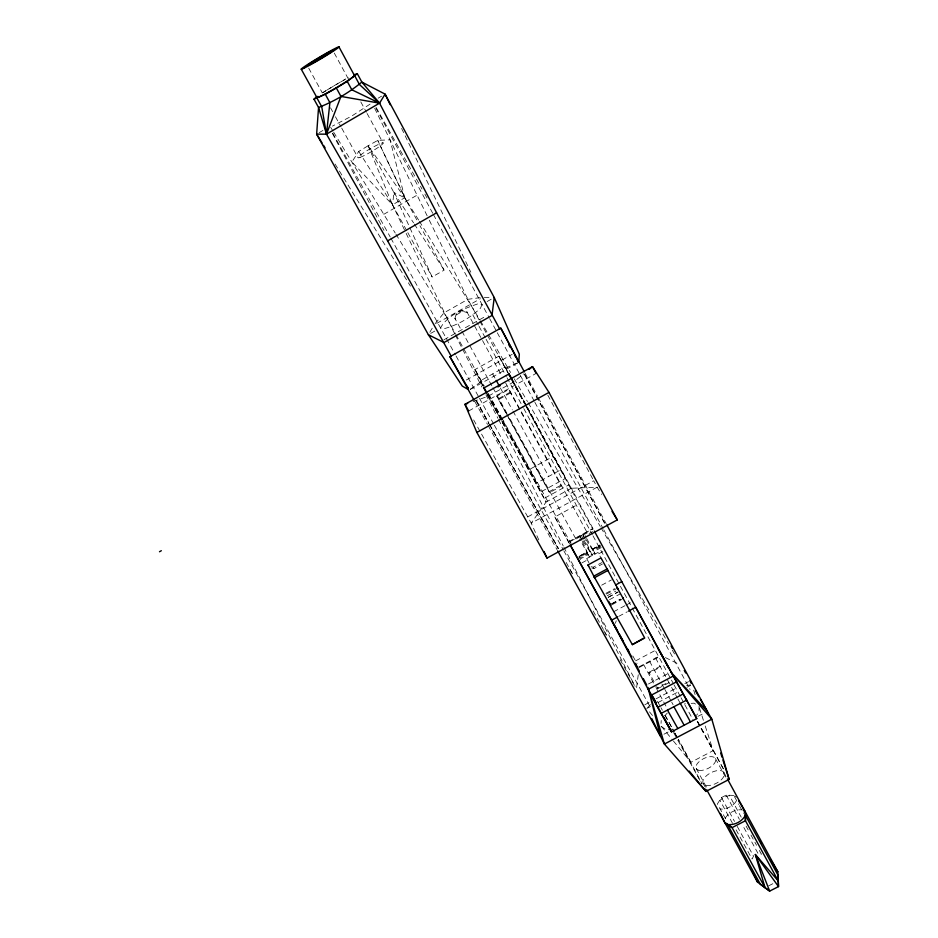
<?xml version="1.0" encoding="UTF-8"?>
<svg xmlns="http://www.w3.org/2000/svg" width="938" height="938" viewBox="0 0 938 938"><rect width="100%" height="100%" fill="white"/><g stroke="black" fill="none" stroke-linecap="round" stroke-linejoin="round"><path stroke-width="0.7" stroke-dasharray="4.69 3.52" d="M699.08 706.208L699.009 711.977L696.406 715.471M661.056 723.386L661.196 720.478M404.454 229.833L392.53 204.801L393.937 192.548L368.153 145.753L377.733 140.383L390.032 139.809L404.747 197.754L417.199 220.606M636.621 687.554L638.262 674.645M454.93 318.451L456.29 313.831L462.246 310.466L466.831 311.733L467.276 312.553L462.68 311.287L456.712 314.652L455.352 319.283L454.93 318.451L492.497 386.995M615.387 623.289L616.254 620.768M733.821 795.424L726.188 795.131L721.463 797.581L717.394 803.936L726.516 820.527M429.839 332.24L432.781 327.256M418.618 220.055L404.747 197.754L368.153 145.753L358.738 151.428L351.856 161.993L392.53 204.801L407.115 231.381M725.226 818.229C728.615 812.39 735.791 809.131 742.439 809.857M664.702 715.905L667.305 713.021M435.138 323.692L443.967 312.858L467.921 299.304L480.174 297.651M647.677 707.533L650.48 704.626M584.538 538.541L582.803 534.719L583.987 533.511L585.992 537.193M473.045 401.523L487.866 396.375L513.614 382.024L523.615 373.875M586.66 538.424L594.68 553.115L589.029 556.175L579.649 539.045M370.064 104.118L351.703 116.089L332.451 126.114M470.313 389.247L480.831 381.93M322.133 92.956L345.723 78.898M319.155 132.668L322.93 130.452M378.155 98.173L381.614 96.145M358.738 151.428L392.53 204.801L404.747 197.754L377.733 140.383L406.623 201.178L404.747 197.754L393.937 192.548L432.137 276.956L444.155 270.121L419.954 225.683M383.806 214.31L417.07 195.163M436.756 323.364L480.397 298.694M430.694 333.4L435.384 330.751M487.139 301.532L491.864 298.859M443.92 339.802L485.99 316.094M482.613 385.577L474.851 369.631L498.922 356.147L508.349 372.749M466.245 380.042L512.195 354.329M470.407 389.34L517.506 363.029M468.683 410.985L536.137 373.394M510.589 392.916L498.57 399.611L496.812 396.129L508.724 389.493L561.37 486.107L549.586 492.567L506.954 414.889M510.19 392.201L498.195 398.873L506.567 414.127M502.147 421.338L540.98 491.829L529.736 469.317L553.326 456.337L565.673 478.286L540.651 492.004M549.129 491.688L560.901 485.239M538.834 539.971L531.236 523.181L546.08 502.053L544.228 498.348L569.249 484.641L571.277 488.264L597.154 487.174L601.621 494.455M571.277 488.264L546.08 502.053L486.388 393.339L501.197 420.236M527.719 516.885L593.719 480.784L595.782 484.618M597.154 487.174L531.236 523.181L480.772 432.676M569.507 543.747L554.827 516.979L579.391 503.565L594 530.439M568.51 541.812L592.945 528.528M570.234 541.543L592.605 528.833M587.294 532.831L575.92 539.01L576.6 540.311L507.693 414.619M589.158 533.488L592.64 531.6M586.825 552.13L587.692 553.737L579.426 558.216L579.039 557.442L587.294 552.963L586.825 552.13L578.558 556.609L586.883 552.201M600.707 546.69L593.355 550.676L592.476 549.07L599.839 545.084M592.523 549.14L599.863 545.166M578.758 556.996L587.024 552.517M592.687 549.457L600.05 545.459M600.285 545.928L592.933 549.903L592.476 549.07M601.188 547.604L593.848 551.567L595.161 553.995M589.498 557.066L588.208 554.628L579.977 559.083L581.912 562.894L587.364 559.939L586.672 558.591L597.998 552.459L601.786 559.411M598.725 553.783L604.494 550.665M591.104 566.693L593.238 567.22L601.715 562.648M591.819 568.041L593.942 568.58L602.442 563.996M601.668 585.183L611.435 579.919M605.936 593.297L614.589 588.642M606.44 594.071L617.497 588.114M607.285 595.724L615.914 591.081M608.281 597.201L618.013 591.972M608.141 597.389L618.048 592.054M609.571 599.628L620.546 593.731M611.74 603.744L620.323 599.136M611.693 603.896L620.358 599.241M612.151 604.658L622.023 599.359M613.604 611.775L625.001 605.667M626.267 604.987L631.333 602.266M618.752 616.348L627.252 611.787M635.683 660.833L656.999 649.495M638.755 666.965L659.191 656.108M639.165 667.481L660.188 656.307M648.932 672.312L660.094 666.39L660.481 667.117L649.354 673.015L648.932 672.312L655.216 683.849M648.428 683.978L669.638 672.745M657.819 688.656L669.005 682.735L668.618 682.043L657.421 687.964L657.819 688.656L655.463 684.353M644.875 704.731L649.846 702.093M656.072 698.81L676.04 688.258M684.787 683.638L688.539 681.656M646.739 708.507L650.503 706.525M658.007 702.55L679.335 691.294M686.874 687.308L690.649 685.326M663.928 734.22L668.606 731.757M697.931 716.351L703.817 713.267M673.414 740.997L690.896 762.289L713.173 750.658L704.755 724.535M768.644 885.847L773.451 883.397M505.676 368.036L517.471 362.889M684.353 704.039L685.338 703.676M578.312 536.606L579.954 536.255L582.228 539.796M686.557 685.572L690.567 684.881M691.142 703.348L694.05 703.183L698.071 705.599M673.038 729.166L665.757 729.459L660.915 726.282M484.313 297.311L491.395 297.463M665.37 657.585L679.839 664.655M734.7 796.022L736.447 797.206M649.506 711.86L653.176 716.351M661.466 726.434L672.499 739.883M393.937 192.548L413.552 222.857M414.338 224.065L444.155 270.121M582.803 534.719L585.171 538.4M585.969 539.62L594.68 553.115M582.99 540.968L592.324 555.531M419.392 221.286L479.681 319.495M335.077 164.044L410.422 286.149M330.668 127.287L332.931 131.015M333.694 132.246L395.226 233.023M395.988 234.266L443.967 312.858L455.247 333.342M480.42 320.761L510.565 372.503M514.247 378.811L527.473 401.534M528.211 402.789L600.273 526.476M601 527.731L668.653 643.843M672.323 650.151L674.528 653.938M511.949 379.081L513.614 382.024M376.173 107.542L422.006 189.042M424.879 194.131L427.025 197.953M473.655 419.919L480.057 431.398M697.239 721.345L724.277 770.661M332.779 133.173L390.185 236.927M390.888 238.205L455.376 354.775M456.091 356.053L478.767 397.044M479.47 398.333L493.646 423.953M494.361 425.231L563.105 549.492M563.82 550.782L650.995 708.354M476.117 400.174L488.886 423.179M489.589 424.457L558.403 548.413M566.2 562.472L572.59 573.974M593.168 611.037L606.64 635.307M620.124 659.59L635.014 686.428M476.094 400.256L488.862 423.284M489.566 424.562L558.356 548.648M569.706 569.12L572.543 574.244M603.744 630.524L606.581 635.647M476.328 401.241L557.946 548.46M474.757 401.417L487.514 424.41M488.217 425.688L556.961 549.574M501.9 421.514L544.228 498.348M407.819 232.647L432.137 276.956M496.812 396.129L508.056 416.636M508.759 417.926L549.586 492.567M696.219 768.515L707.158 788.412M703.195 783.382L705.27 787.17M455.95 334.62L484.137 385.823M488.37 393.503L501.044 416.554M501.76 417.832L570.808 543.29M632.822 655.955L637.054 663.635M308.708 68.157L322.074 92.452M330.528 107.788L332.638 111.634M335.452 116.746L341.08 126.97M341.784 128.248L357.976 157.654M474.851 369.631L483.996 386.245M488.217 393.913L502.287 419.474M502.991 420.752L529.736 469.317M665.007 715.26L674.105 731.781M674.797 733.059L677.599 738.136M690.896 762.289L678.303 739.414L702.058 783.828M483.117 385.952L480.303 380.84L505.078 366.993L508.572 373.418M487.338 393.62L536.595 483.058L560.865 469.739L525.303 404.243M487.326 394.417L501.443 420.06M554.827 516.979L569.905 544.357M673.531 732.484L677.06 738.886M677.764 740.164L701.765 783.746M581.372 535.492L583.389 539.162M584.057 540.394L592.089 555.085L585.124 539.807M492.685 373.922L495.487 379.046M500.388 388.015L512.3 409.789M512.992 411.079L548.718 476.398M721.463 797.581L734.513 821.418M737.268 826.437L753.542 856.183L752.077 858.997L735.298 828.395M732.508 823.294L719.915 800.349L724.3 797.241L729.377 795.447L741.219 817.162M492.919 387.699L507.212 413.822M586.672 558.591L590.471 565.532M657.468 701.354L660.258 706.431M660.95 707.698L662.345 710.242M665.124 715.319L674.176 731.816M674.879 733.094L677.658 738.171M466.831 311.733L502.17 376.584M505.652 382.985L587.997 534.121M655.58 658.019L670.905 686.135M671.608 687.413L677.177 697.626M677.869 698.904L680.66 704.016M746.097 826.108L748.184 829.931M750.975 835.043L756.544 845.267M759.323 850.379L761.41 854.213L758.209 853.791L742.193 824.467M726.188 795.131L739.414 819.366M511.656 378.284L576.8 498.289M512.476 380.289L526.288 405.744M526.98 407.022L565.673 478.286M697.673 721.451L724.945 771.681M512.054 379.831L524.6 402.953M334.28 53.067L348.244 78.769M360.802 101.902L366.383 112.185M367.086 113.475L383.138 143.033M498.922 356.147L507.986 372.843M511.48 379.269L553.326 456.337M697.227 721.287L713.173 750.658M479.095 319.881L467.921 299.304L427.869 217.288M479.799 321.171L486.787 334.034M487.479 335.323L507.739 372.632M511.925 380.347L524.506 403.504M525.198 404.794L592.957 529.583M723.972 772.572L726.035 776.371M715.413 758.502L725.59 777.239M472.787 314.805L478.38 325.087M479.072 326.365L485.368 337.938M486.06 339.216L506.332 376.49M507.024 377.768L523.099 407.327M523.803 408.605L592.288 534.543M592.98 535.821L673.355 683.591M674.047 684.881L680.343 696.442M681.035 697.731L692.912 719.575M734.524 796.702L738.698 804.394M739.402 805.672L743.576 813.352M375.833 107.976L432.735 213.266M433.426 214.556L488.944 317.314M489.648 318.603L496.601 331.477M497.292 332.767L519.558 373.969M520.262 375.259L534.179 401.018M534.871 402.308L603.064 528.504M603.755 529.782L690.04 689.465M649.565 661.22L661.325 682.97M662.029 684.248L664.104 688.082M664.796 689.36L671.022 700.874M671.714 702.152L673.097 704.719M525.046 373.148L537.533 396.293M538.224 397.583L606.147 523.627M524.577 374.215L605.092 523.908M524.483 374.485L604.893 523.756M547.792 395.133L593.039 479.506M643.562 664.409L655.24 686.182M655.932 687.472L668.313 710.523M462.246 310.466L462.68 311.287M332.333 133.337L383.982 230.349M593.238 567.22L593.942 568.58M456.29 313.831L456.712 314.652M454.625 333.682L405.075 231.158M455.293 334.983L461.953 347.998M462.622 349.299L481.933 387.042M485.931 394.851L497.914 418.278M498.582 419.579L563.175 545.822M563.844 547.124L635.108 686.382M570.011 541.109L571.125 543.29M374.661 108.316L427.236 215.986M401.605 128.412L470.829 272.219M579.954 536.255L581.771 540.241M582.381 541.566L589.029 556.175M368.153 145.753L392.53 204.801M693.686 690.157L695.89 697.028M699.443 708.026L704.321 723.151M323.235 92.487A21.773 1.43 -30.5 0 1 325.814 90.81M326.834 90.165A21.773 1.43 -30.5 0 1 348.361 77.831M736.131 801.216A10.717 5.593 -27.1 0 1 719.997 808.884M481.991 304.44L480.502 308.203C470.384 317.806 457.803 324.982 444.331 328.628L440.497 327.866C447.942 314.781 464.181 308.567 477.911 303.842L481.991 304.44M360.063 157.373A14.551 1.548 -30.2 0 0 381.848 144.687A14.551 1.548 -30.2 0 0 369.783 149.013A14.551 1.548 -30.2 0 0 360.063 157.373M698.822 770.25A10.822 5.382 -27.3 0 0 715.424 761.55A10.822 5.382 -27.3 0 0 703.242 758.819A10.822 5.382 -27.3 0 0 698.822 770.25M706.044 785.317A11.713 5.933 -27.2 0 0 724.019 775.914A11.713 5.933 -27.2 0 0 710.734 772.818A11.713 5.933 -27.2 0 0 706.044 785.317"/><path stroke-width="1.41" d="M517.366 359.829L518.784 362.314L519.3 354.177L494.22 297.522L385.084 94.117L361.845 82.075L357.331 73.727L353.931 74.759M499.614 328.792L436.604 212.785L379.55 103.157L361.845 82.075C349.03 92.651 334.057 101.492 318.557 107.46L316.634 134.146L326.483 134.157L329.895 102.629L325.275 94.234L313.984 99.194L318.557 107.46L326.483 134.157L387.617 240.878L451.119 356.053M494.22 297.522L492.004 315.473L443.967 342.546L428.361 334.725L316.634 134.146L322.015 142.869M390.173 104.669L385.084 94.117L379.55 103.157L326.483 134.157L340.951 96.426L336.343 87.996L347.224 81.348L357.331 73.727M313.984 99.194L316.657 96.661M529.173 369.361L532.514 366.641L548.976 392.401L617.274 519.91L547.018 558.063L476.867 432.441L464.967 404.325L532.514 366.641L536.137 373.394M387.617 240.878L436.604 212.785M325.275 94.234L336.343 87.996M474.042 400.139L449.947 356.71L500.786 328.124L524.354 371.858M159.495 551.743L161.336 550.712M497.89 386.925L500.446 385.506M476.867 432.441L548.976 392.401M594.598 577.632L587.997 564.957L601.024 557.911L644.711 638.039L632.353 644.629L593.789 576.155L607.074 568.979L607.883 570.468L594.598 577.632L593.789 576.155M615.738 584.902L621.835 581.619M617.532 616.993L611.47 620.241L570.21 545.025M628.472 611.142L635.753 607.226L696.746 718.602L671.526 731.851L657.702 707.416L611.47 620.241L631.79 657.139M643.304 638.391L632.353 644.629M673.531 675.911L648.205 689.324L656.002 703.008M676.767 681.715L651.218 695.222L671.526 731.851L664.151 717.652M657.702 707.416L683.439 693.839M686.804 700.041L661.032 713.431M651.722 718.531L664.385 744.057L705.997 791.426L729.143 779.408L711.813 719.165L700.334 699.256M467.663 403.399L464.967 404.325L468.683 410.985M340.951 96.426L379.55 103.157L359.453 84.514L354.904 76.119M379.55 103.157L351.809 89.778L347.224 81.348M467.992 389.387L462.282 386.081L428.361 334.725M743.388 810.526L745.3 811.839L745.464 820.727L778.259 880.946L778.505 886.586L769.664 891.1L757.529 882.107L706.666 789.69M720.454 813.492L724.711 822.485L732.074 827.633L765.045 887.688L769.664 891.1L755.336 854.495L778.259 880.946L777.837 871.73L727.407 778.915M724.711 822.485L732.074 827.633L745.464 820.727L745.3 811.839L738.663 800.864M708.225 714.181L707.346 711.414L670.881 672.089L711.813 719.165L664.385 744.057L647.982 687.413L660.411 736.06L557.664 550.852M689.254 771.095L705.997 791.426L704.684 788.893M323.551 145.355L325.087 147.852M612.057 511.421L617.274 519.91M770.684 859.841L777.837 871.73M695.421 690.743L698.927 696.828M449.947 356.71L468.425 388.824L467.136 386.28M508.842 344.938L510.26 347.412M514.528 354.869L515.947 357.343M667.528 710.207L677.822 728.545M658.253 648.826L696.746 718.602M673.941 706.818L684.13 725.226M301.239 69.178L316.88 97.493M317.103 98.326L321.711 106.662L326.483 134.157M622.773 597.811L623.266 598.702L622.832 597.905M587.997 564.957L588.654 566.153M483.82 387.23L486.634 392.342M486.623 393.139L483.797 388.015L509.017 373.934L511.785 379.022M570.609 545.635L617.638 631.004M619.033 633.549L623.231 641.17M627.428 648.791L628.835 651.335M704.59 788.87L705.997 791.426M635.155 663.248L637.559 667.598M617.497 588.114L618.388 589.744L617.063 587.317M496.19 380.336L498.993 385.459M608.68 601.305L610.919 605.327L610.509 604.4M594.34 531.084L668.888 668.419M508.572 373.418L511.362 378.553M508.689 374.121L510.084 376.689M760.167 840.858L761.562 843.438M680.367 703.43L690.427 721.92M338.97 46.9L354.423 75.439A21.773 1.43 -30.5 0 1 332.99 89.673A21.773 1.43 -30.5 0 1 317.876 96.333M606.839 524.917L707.346 711.414M671.092 645.965L672.476 648.533M684.283 670.436L685.678 673.003M689.84 680.73L691.224 683.31M635.905 664.702L639.294 671.057M643.351 678.69L646.728 685.045M652.825 696.488L656.201 702.855M500.786 328.124L518.784 362.314M752.159 870.874L757.529 882.107M544.099 551.603L547.018 558.063M720.689 753.038L722.025 757.201M722.917 759.979L729.143 779.408M745.417 815.263C742.064 821.594 734.595 825.381 727.513 824.502L760.401 884.3L765.045 887.688L755.336 854.495L778.505 886.586L778.048 875.283L745.417 815.263M304.088 68.134A21.914 1.044 -30.6 0 0 336.754 48.823A21.914 1.044 -30.6 0 0 319.495 57.195A21.914 1.044 -30.6 0 0 304.088 68.134M309.2 64.898A14.856 0.704 -30.6 0 0 331.36 51.813A14.856 0.704 -30.6 0 0 319.717 57.453A14.856 0.704 -30.6 0 0 309.2 64.898"/></g></svg>
